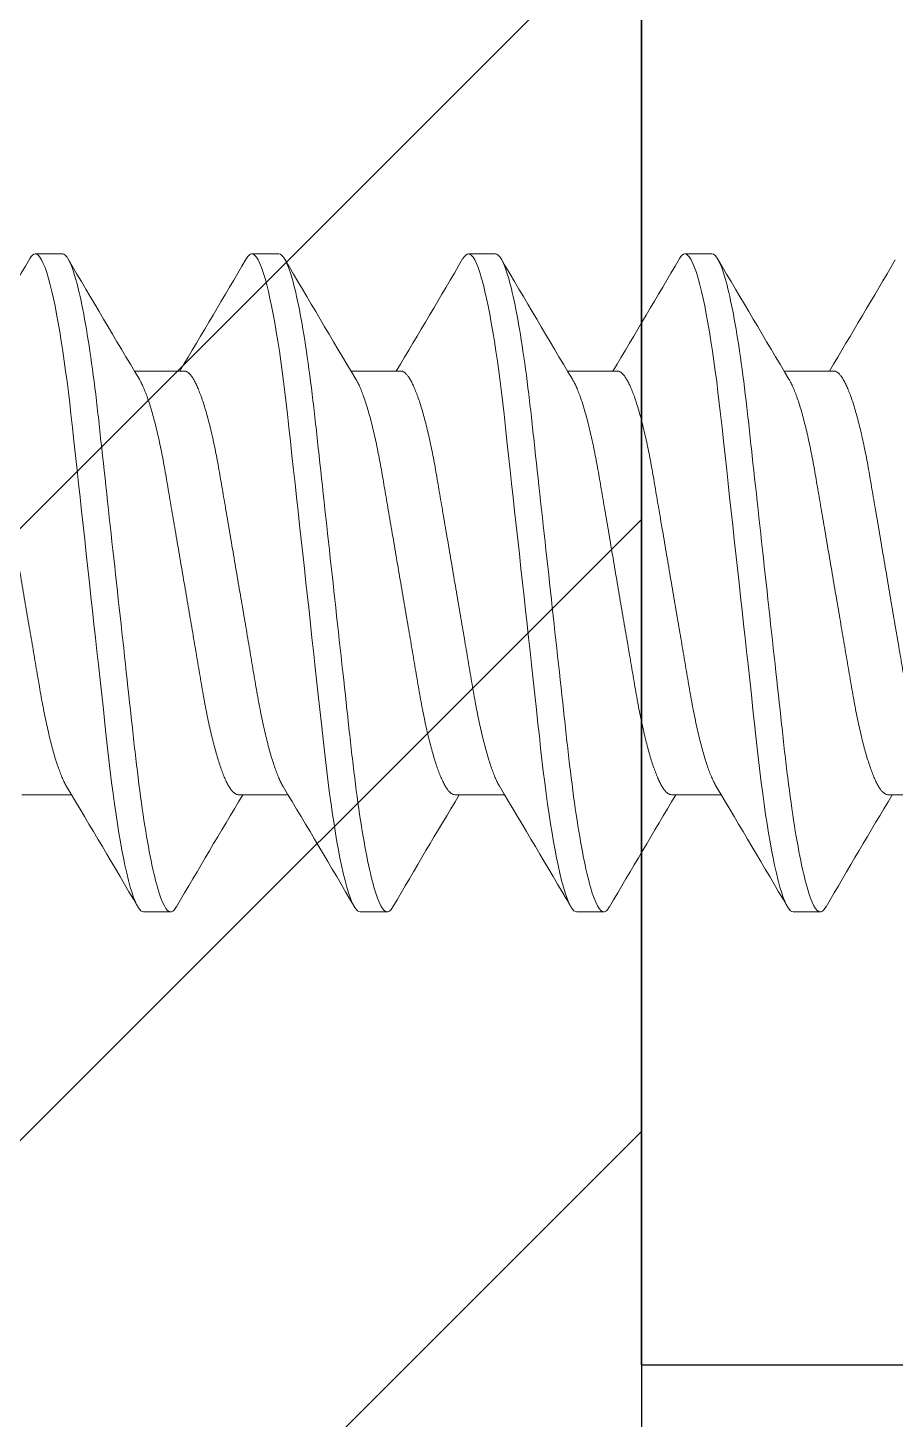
# Model space of a CAD drawing. Extents: x -23 to 190, y -172 to 85.
# Drawn here: x 9.8104 to 10.0607, y 52.4502 to 52.852 of the extents above; entities that cross this region are included whole.
import ezdxf

# ---------------------------------------------------------------- set-up
doc = ezdxf.new("R2010")
doc.units = 0
doc.header["$MEASUREMENT"] = 0
doc.layers.get('0').update_dxf_attribs({"linetype": 'CONTINUOUS'})
for name, color, linetype in [('Ballons', 7, 'CONTINUOUS'), ('GLASS', 7, 'CONTINUOUS'), ('SETTING BLOCKS', 7, 'CONTINUOUS'), ('TEXT', 7, 'CONTINUOUS')]:
    doc.layers.add(name, color=color, linetype=linetype)

# ---------------------------------------------------------------- blocks, each defined once
blk = doc.blocks.new('A$C3BF656AD')
at = {"layer": 'SETTING BLOCKS'}
h = blk.add_hatch(dxfattribs=at)
h.set_pattern_fill('ANSI31', color=256, scale=0.25, angle=90, style=0)
h.set_pattern_definition([(135, (0.820812, -8.054306), (-0.02209709, -0.02209709), [])])
h.paths.add_polyline_path([(0, 0.0625), (0.25, 0.0625), (0.25, 0.1095), (0, 0.1095)])
blk.add_lwpolyline([(0, 0.0625), (0, 0.1095), (0.25, 0.1095), (0.25, 0.0625)], close=True, dxfattribs=at)
blk = doc.blocks.new('no 10 1 in')
at = {"color": 7, "linetype": 'Continuous', "lineweight": 15}
for p, q in [((55.74545, 25.67204), (55.73764, 25.67204)), ((55.80795, 25.67204), (55.80014, 25.67204)), ((55.87045, 25.67204), (55.86264, 25.67204)), ((55.93295, 25.67204), (55.92514, 25.67204)), ((55.78061, 25.63821), (55.76625, 25.63821)), ((55.84311, 25.63821), (55.82875, 25.63821)), ((55.90561, 25.63821), (55.89125, 25.63821)), ((55.96811, 25.63821), (55.95375, 25.63821)), ((55.73373, 25.51587), (55.74809, 25.51587)), ((55.79623, 25.51587), (55.81059, 25.51587)), ((55.85873, 25.51587), (55.87309, 25.51587)), ((55.92123, 25.51587), (55.93559, 25.51587)), ((55.98373, 25.51587), (55.99809, 25.51587)), ((55.76889, 25.48204), (55.7767, 25.48204)), ((55.83139, 25.48204), (55.8392, 25.48204)), ((55.89389, 25.48204), (55.9017, 25.48204)), ((55.95639, 25.48204), (55.9642, 25.48204))]:
    blk.add_line(p, q, dxfattribs=at)
at = {"color": 7, "linetype": 'Continuous', "lineweight": 15, "flags": 128}
for points in [[(55.73597, 25.67055), (55.73605, 25.6707), (55.73647, 25.67129), (55.73687, 25.67171), (55.73726, 25.67196), (55.73764, 25.67204), (55.73807, 25.67194), (55.73852, 25.67161), (55.73898, 25.67107), (55.73946, 25.67029), (55.73995, 25.66928), (55.74044, 25.66807), (55.74094, 25.66663), (55.74145, 25.66496), (55.74196, 25.66308), (55.74242, 25.66122), (55.74288, 25.65919), (55.74334, 25.657), (55.74379, 25.65466), (55.74425, 25.65217), (55.7447, 25.64954), (55.74515, 25.64679), (55.74559, 25.64391), (55.746, 25.64108), (55.7464, 25.63816), (55.7468, 25.63515), (55.74718, 25.63208), (55.74756, 25.62895), (55.74792, 25.62576), (55.74834, 25.62193), (55.74878, 25.61796), (55.74923, 25.61385), (55.74969, 25.60963), (55.75012, 25.60576), (55.75055, 25.60181), (55.75099, 25.59779), (55.75144, 25.59371), (55.75189, 25.58959), (55.75234, 25.58543), (55.7528, 25.58124), (55.75326, 25.57704), (55.7537, 25.57305), (55.75414, 25.56907), (55.75457, 25.56512), (55.755, 25.56119), (55.75543, 25.5573), (55.75585, 25.55347), (55.75634, 25.54903), (55.75681, 25.54468), (55.75728, 25.54045), (55.75773, 25.53634), (55.75812, 25.53278), (55.7585, 25.52934), (55.75887, 25.52597), (55.75927, 25.52266), (55.75967, 25.51941), (55.76008, 25.51624), (55.76051, 25.51316), (55.76094, 25.51018), (55.76136, 25.50744), (55.76178, 25.50481), (55.76221, 25.5023), (55.76264, 25.49991), (55.76308, 25.49766), (55.76352, 25.49553), (55.76403, 25.49322), (55.76455, 25.49111), (55.76506, 25.48922), (55.76556, 25.48754), (55.76601, 25.48623), (55.76645, 25.48511), (55.76688, 25.48416), (55.7673, 25.48339), (55.76772, 25.48279), (55.76812, 25.48237), (55.76851, 25.48213), (55.76889, 25.48204), (55.76889, 25.48204)], [(55.79847, 25.67055), (55.79855, 25.6707), (55.79897, 25.67129), (55.79937, 25.67171), (55.79976, 25.67196), (55.80014, 25.67204), (55.80057, 25.67194), (55.80102, 25.67161), (55.80148, 25.67107), (55.80196, 25.67029), (55.80245, 25.66928), (55.80294, 25.66807), (55.80344, 25.66663), (55.80395, 25.66496), (55.80446, 25.66308), (55.80492, 25.66122), (55.80538, 25.65919), (55.80584, 25.657), (55.80629, 25.65466), (55.80675, 25.65217), (55.8072, 25.64954), (55.80765, 25.64679), (55.80809, 25.64391), (55.8085, 25.64108), (55.8089, 25.63816), (55.8093, 25.63515), (55.80968, 25.63208), (55.81006, 25.62895), (55.81042, 25.62576), (55.81084, 25.62193), (55.81128, 25.61796), (55.81173, 25.61385), (55.81219, 25.60963), (55.81262, 25.60576), (55.81305, 25.60181), (55.81349, 25.59779), (55.81394, 25.59371), (55.81439, 25.58959), (55.81484, 25.58543), (55.8153, 25.58124), (55.81576, 25.57704), (55.8162, 25.57305), (55.81664, 25.56907), (55.81707, 25.56512), (55.8175, 25.56119), (55.81793, 25.5573), (55.81835, 25.55347), (55.81884, 25.54903), (55.81931, 25.54468), (55.81978, 25.54045), (55.82023, 25.53634), (55.82062, 25.53278), (55.821, 25.52934), (55.82137, 25.52597), (55.82177, 25.52266), (55.82217, 25.51941), (55.82258, 25.51624), (55.82301, 25.51316), (55.82344, 25.51018), (55.82386, 25.50744), (55.82428, 25.50481), (55.82471, 25.5023), (55.82514, 25.49991), (55.82558, 25.49766), (55.82602, 25.49553), (55.82653, 25.49322), (55.82705, 25.49111), (55.82756, 25.48922), (55.82806, 25.48754), (55.82851, 25.48623), (55.82895, 25.48511), (55.82938, 25.48416), (55.8298, 25.48339), (55.83022, 25.48279), (55.83062, 25.48237), (55.83101, 25.48213), (55.83139, 25.48204), (55.83139, 25.48204)], [(55.86097, 25.67055), (55.86105, 25.6707), (55.86147, 25.67129), (55.86187, 25.67171), (55.86226, 25.67196), (55.86264, 25.67204), (55.86307, 25.67194), (55.86352, 25.67161), (55.86398, 25.67107), (55.86446, 25.67029), (55.86495, 25.66928), (55.86544, 25.66807), (55.86594, 25.66663), (55.86645, 25.66496), (55.86696, 25.66308), (55.86742, 25.66122), (55.86788, 25.65919), (55.86834, 25.657), (55.86879, 25.65466), (55.86925, 25.65217), (55.8697, 25.64954), (55.87015, 25.64679), (55.87059, 25.64391), (55.871, 25.64108), (55.8714, 25.63816), (55.8718, 25.63515), (55.87218, 25.63208), (55.87256, 25.62895), (55.87292, 25.62576), (55.87334, 25.62193), (55.87378, 25.61796), (55.87423, 25.61385), (55.87469, 25.60963), (55.87512, 25.60576), (55.87555, 25.60181), (55.87599, 25.59779), (55.87644, 25.59371), (55.87689, 25.58959), (55.87735, 25.58543), (55.8778, 25.58124), (55.87826, 25.57704), (55.8787, 25.57305), (55.87914, 25.56907), (55.87957, 25.56512), (55.88, 25.56119), (55.88043, 25.5573), (55.88085, 25.55347), (55.88134, 25.54903), (55.88181, 25.54468), (55.88228, 25.54045), (55.88273, 25.53634), (55.88312, 25.53278), (55.8835, 25.52934), (55.88387, 25.52597), (55.88427, 25.52266), (55.88467, 25.51941), (55.88508, 25.51624), (55.88551, 25.51316), (55.88594, 25.51018), (55.88636, 25.50744), (55.88678, 25.50481), (55.88721, 25.5023), (55.88764, 25.49991), (55.88808, 25.49766), (55.88852, 25.49553), (55.88903, 25.49322), (55.88955, 25.49111), (55.89006, 25.48922), (55.89056, 25.48754), (55.89101, 25.48623), (55.89145, 25.48511), (55.89188, 25.48416), (55.8923, 25.48339), (55.89272, 25.48279), (55.89312, 25.48237), (55.89351, 25.48213), (55.89389, 25.48204), (55.89389, 25.48204)], [(55.92347, 25.67055), (55.92355, 25.6707), (55.92397, 25.67129), (55.92437, 25.67171), (55.92476, 25.67196), (55.92514, 25.67204), (55.92557, 25.67194), (55.92602, 25.67161), (55.92648, 25.67107), (55.92696, 25.67029), (55.92745, 25.66928), (55.92794, 25.66807), (55.92844, 25.66663), (55.92895, 25.66496), (55.92946, 25.66308), (55.92992, 25.66122), (55.93038, 25.65919), (55.93084, 25.657), (55.93129, 25.65466), (55.93175, 25.65217), (55.9322, 25.64954), (55.93265, 25.64679), (55.93309, 25.64391), (55.9335, 25.64108), (55.9339, 25.63816), (55.9343, 25.63515), (55.93468, 25.63208), (55.93506, 25.62895), (55.93542, 25.62576), (55.93584, 25.62193), (55.93628, 25.61796), (55.93673, 25.61385), (55.93719, 25.60963), (55.93762, 25.60576), (55.93805, 25.60181), (55.93849, 25.59779), (55.93894, 25.59371), (55.93939, 25.58959), (55.93984, 25.58543), (55.9403, 25.58124), (55.94076, 25.57704), (55.9412, 25.57305), (55.94164, 25.56907), (55.94207, 25.56512), (55.9425, 25.56119), (55.94293, 25.5573), (55.94335, 25.55347), (55.94384, 25.54903), (55.94431, 25.54468), (55.94478, 25.54045), (55.94523, 25.53634), (55.94562, 25.53278), (55.946, 25.52934), (55.94637, 25.52597), (55.94677, 25.52266), (55.94717, 25.51941), (55.94758, 25.51624), (55.94801, 25.51316), (55.94844, 25.51018), (55.94886, 25.50744), (55.94928, 25.50481), (55.94971, 25.5023), (55.95014, 25.49991), (55.95058, 25.49766), (55.95102, 25.49553), (55.95153, 25.49322), (55.95205, 25.49111), (55.95256, 25.48922), (55.95306, 25.48754), (55.95351, 25.48623), (55.95395, 25.48511), (55.95438, 25.48416), (55.9548, 25.48339), (55.95522, 25.48279), (55.95562, 25.48237), (55.95601, 25.48213), (55.95639, 25.48204), (55.95639, 25.48204)]]:
    blk.add_lwpolyline(points, dxfattribs=at)
at = {"color": 7, "linetype": 'Continuous', "lineweight": 15}
for centre, radius, start, end in [((52.12977, 27.78144), 4.17858, 329.1422, 329.65754), ((59.23435, 27.71143), 4.04053, 210.33792, 210.90988), ((52.19381, 27.78053), 4.17679, 329.14209, 329.65765), ((59.2953, 27.71052), 4.03873, 210.33784, 210.91006), ((52.25722, 27.78), 4.17573, 329.14203, 329.65771), ((59.35735, 27.71025), 4.03821, 210.33772, 210.91), ((52.31931, 27.78024), 4.17621, 329.14196, 329.65759), ((59.42176, 27.71139), 4.04043, 210.33796, 210.90994), ((52.39346, 27.77331), 4.16266, 329.14166, 329.65463), ((52.28233, 23.44403), 4.03782, 30.33773, 30.91008), ((59.38173, 23.37432), 4.17528, 149.142, 149.65774), ((52.34241, 23.4426), 4.04064, 30.33798, 30.90992), ((59.4507, 23.3705), 4.18279, 149.14246, 149.65728), ((52.40682, 23.44374), 4.03841, 30.33773, 30.90999), ((59.5083, 23.37339), 4.1771, 149.14211, 149.65763), ((52.47033, 23.44433), 4.03724, 30.33774, 30.91016), ((59.56766, 23.37525), 4.17346, 149.14189, 149.65785)]:
    blk.add_arc(centre, radius, start, end, dxfattribs=at)
for points, knots in [([(55.74545, 25.67204), (55.74658, 25.67204), (55.74789, 25.66973), (55.75065, 25.6601), (55.75208, 25.65279), (55.75406, 25.63947), (55.7547, 25.63465), (55.75588, 25.62461), (55.75643, 25.61939), (55.75829, 25.60246), (55.75968, 25.58977), (55.76247, 25.56432), (55.76386, 25.55163), (55.76572, 25.5347), (55.76627, 25.52948), (55.76746, 25.51943), (55.76809, 25.51462), (55.77007, 25.50129), (55.77151, 25.49399), (55.77426, 25.48436), (55.77557, 25.48204), (55.7767, 25.48204)], [0, 0, 0, 0, 0.125, 0.125, 0.25, 0.25, 0.3125, 0.3125, 0.375, 0.375, 0.5, 0.5, 0.625, 0.625, 0.6875, 0.6875, 0.75, 0.75, 0.875, 0.875, 1, 1, 1, 1]), ([(55.80795, 25.67204), (55.80908, 25.67204), (55.81039, 25.66973), (55.81315, 25.6601), (55.81458, 25.65279), (55.81656, 25.63947), (55.8172, 25.63465), (55.81838, 25.62461), (55.81893, 25.61939), (55.82079, 25.60246), (55.82218, 25.58977), (55.82497, 25.56432), (55.82636, 25.55163), (55.82822, 25.5347), (55.82877, 25.52948), (55.82996, 25.51943), (55.83059, 25.51462), (55.83257, 25.50129), (55.83401, 25.49399), (55.83676, 25.48436), (55.83807, 25.48204), (55.8392, 25.48204)], [0, 0, 0, 0, 0.125, 0.125, 0.25, 0.25, 0.3125, 0.3125, 0.375, 0.375, 0.5, 0.5, 0.625, 0.625, 0.6875, 0.6875, 0.75, 0.75, 0.875, 0.875, 1, 1, 1, 1]), ([(55.87045, 25.67204), (55.87158, 25.67204), (55.87289, 25.66973), (55.87565, 25.6601), (55.87708, 25.65279), (55.87906, 25.63947), (55.8797, 25.63465), (55.88088, 25.62461), (55.88143, 25.61939), (55.88329, 25.60246), (55.88468, 25.58977), (55.88747, 25.56432), (55.88886, 25.55163), (55.89072, 25.5347), (55.89127, 25.52948), (55.89246, 25.51943), (55.89309, 25.51462), (55.89507, 25.50129), (55.89651, 25.49399), (55.89926, 25.48436), (55.90057, 25.48204), (55.9017, 25.48204)], [0, 0, 0, 0, 0.125, 0.125, 0.25, 0.25, 0.3125, 0.3125, 0.375, 0.375, 0.5, 0.5, 0.625, 0.625, 0.6875, 0.6875, 0.75, 0.75, 0.875, 0.875, 1, 1, 1, 1]), ([(55.93295, 25.67204), (55.93408, 25.67204), (55.93539, 25.66973), (55.93815, 25.6601), (55.93958, 25.65279), (55.94156, 25.63947), (55.9422, 25.63465), (55.94338, 25.62461), (55.94393, 25.61939), (55.94579, 25.60246), (55.94718, 25.58977), (55.94997, 25.56432), (55.95136, 25.55163), (55.95322, 25.5347), (55.95377, 25.52948), (55.95496, 25.51943), (55.95559, 25.51462), (55.95757, 25.50129), (55.95901, 25.49399), (55.96176, 25.48436), (55.96307, 25.48204), (55.9642, 25.48204)], [0, 0, 0, 0, 0.125, 0.125, 0.25, 0.25, 0.3125, 0.3125, 0.375, 0.375, 0.5, 0.5, 0.625, 0.625, 0.6875, 0.6875, 0.75, 0.75, 0.875, 0.875, 1, 1, 1, 1]), ([(55.71811, 25.63821), (55.71827, 25.6382), (55.71859, 25.63816), (55.7191, 25.63789), (55.71962, 25.63746), (55.72016, 25.63683), (55.72071, 25.63602), (55.72127, 25.63502), (55.72184, 25.63384), (55.72243, 25.63245), (55.72304, 25.63085), (55.72365, 25.62904), (55.72426, 25.62705), (55.72487, 25.62489), (55.72547, 25.62258), (55.72605, 25.62017), (55.72661, 25.61767), (55.72714, 25.61512), (55.72766, 25.61247), (55.72816, 25.60976), (55.72864, 25.60697), (55.72913, 25.60409), (55.72963, 25.60111), (55.73017, 25.59797), (55.73073, 25.59469), (55.73131, 25.59127), (55.73191, 25.58778), (55.73251, 25.58423), (55.73312, 25.58065), (55.73372, 25.5771), (55.73432, 25.5736), (55.7349, 25.57018), (55.73548, 25.56679), (55.73605, 25.56345), (55.73661, 25.56017), (55.73715, 25.55696), (55.73768, 25.55385), (55.7382, 25.55079), (55.73871, 25.54779), (55.73921, 25.54485), (55.73973, 25.54199), (55.74027, 25.53922), (55.74083, 25.53653), (55.7414, 25.534), (55.74197, 25.53162), (55.74254, 25.5294), (55.74312, 25.52732), (55.7437, 25.5254), (55.74429, 25.52363), (55.74487, 25.52204), (55.74546, 25.52062), (55.74604, 25.51938), (55.74645, 25.51859), (55.74666, 25.51826), (55.74668, 25.51824)], [0, 0, 0, 0, 0.018425, 0.037098, 0.055995, 0.075092, 0.094361, 0.113774, 0.1333, 0.152908, 0.173502, 0.194114, 0.214705, 0.235238, 0.255675, 0.275982, 0.295213, 0.314265, 0.333111, 0.351727, 0.370105, 0.388591, 0.407319, 0.426267, 0.446323, 0.466559, 0.486941, 0.507436, 0.528005, 0.548612, 0.568283, 0.587921, 0.607494, 0.626969, 0.646317, 0.665508, 0.684513, 0.703307, 0.722741, 0.74198, 0.761439, 0.781155, 0.801099, 0.821241, 0.840622, 0.860124, 0.879715, 0.899364, 0.919038, 0.938704, 0.95833, 0.977882, 0.998253, 1, 1, 1, 1]), ([(55.76767, 25.63584), (55.76783, 25.63557), (55.76817, 25.63497), (55.76872, 25.63383), (55.76931, 25.63245), (55.76991, 25.63085), (55.77053, 25.62904), (55.77114, 25.62705), (55.77175, 25.62489), (55.77234, 25.62258), (55.77292, 25.62017), (55.77348, 25.61767), (55.77402, 25.61512), (55.77453, 25.61247), (55.77503, 25.60976), (55.77551, 25.60697), (55.776, 25.60409), (55.77651, 25.60111), (55.77704, 25.59797), (55.7776, 25.59469), (55.77819, 25.59127), (55.77878, 25.58778), (55.77938, 25.58423), (55.77999, 25.58065), (55.7806, 25.5771), (55.78119, 25.5736), (55.78178, 25.57018), (55.78235, 25.56679), (55.78292, 25.56345), (55.78348, 25.56017), (55.78403, 25.55696), (55.78456, 25.55385), (55.78508, 25.55079), (55.78559, 25.54779), (55.78609, 25.54485), (55.78661, 25.54199), (55.78715, 25.53922), (55.78771, 25.53653), (55.78827, 25.534), (55.78884, 25.53162), (55.78942, 25.5294), (55.78999, 25.52732), (55.79058, 25.5254), (55.79116, 25.52364), (55.79175, 25.52204), (55.79233, 25.52062), (55.79292, 25.51937), (55.7935, 25.51829), (55.79408, 25.51739), (55.79465, 25.51671), (55.7952, 25.51622), (55.79573, 25.51593), (55.79606, 25.51589), (55.79623, 25.51587)], [0, 0, 0, 0, 0.016551, 0.036076, 0.055684, 0.076279, 0.09689, 0.117481, 0.138014, 0.158452, 0.178759, 0.19799, 0.217041, 0.235888, 0.254503, 0.272882, 0.291368, 0.310096, 0.329043, 0.349099, 0.369335, 0.389718, 0.410212, 0.430781, 0.451388, 0.471059, 0.490697, 0.51027, 0.529746, 0.549094, 0.568285, 0.58729, 0.606083, 0.625518, 0.644756, 0.664216, 0.683932, 0.703876, 0.724018, 0.743399, 0.7629, 0.782492, 0.802141, 0.821815, 0.841481, 0.861106, 0.880659, 0.90103, 0.921251, 0.941289, 0.961112, 0.980691, 1, 1, 1, 1]), ([(55.78061, 25.63821), (55.78077, 25.6382), (55.78109, 25.63816), (55.7816, 25.63789), (55.78212, 25.63746), (55.78266, 25.63683), (55.78321, 25.63602), (55.78377, 25.63502), (55.78434, 25.63384), (55.78493, 25.63245), (55.78554, 25.63085), (55.78615, 25.62904), (55.78676, 25.62705), (55.78737, 25.62489), (55.78797, 25.62258), (55.78855, 25.62017), (55.78911, 25.61767), (55.78964, 25.61512), (55.79016, 25.61247), (55.79066, 25.60976), (55.79114, 25.60697), (55.79163, 25.60409), (55.79213, 25.60111), (55.79267, 25.59797), (55.79323, 25.59469), (55.79381, 25.59127), (55.79441, 25.58778), (55.79501, 25.58423), (55.79562, 25.58065), (55.79622, 25.5771), (55.79682, 25.5736), (55.7974, 25.57018), (55.79798, 25.56679), (55.79855, 25.56345), (55.79911, 25.56017), (55.79965, 25.55696), (55.80018, 25.55385), (55.8007, 25.55079), (55.80121, 25.54779), (55.80171, 25.54485), (55.80223, 25.54199), (55.80277, 25.53922), (55.80333, 25.53653), (55.8039, 25.534), (55.80447, 25.53162), (55.80504, 25.5294), (55.80562, 25.52732), (55.8062, 25.5254), (55.80679, 25.52363), (55.80737, 25.52204), (55.80796, 25.52062), (55.80854, 25.51938), (55.80895, 25.51859), (55.80916, 25.51826), (55.80918, 25.51824)], [0, 0, 0, 0, 0.018425, 0.037098, 0.055995, 0.075092, 0.094361, 0.113774, 0.1333, 0.152908, 0.173502, 0.194114, 0.214705, 0.235238, 0.255675, 0.275982, 0.295213, 0.314265, 0.333111, 0.351727, 0.370105, 0.388591, 0.407319, 0.426267, 0.446323, 0.466559, 0.486941, 0.507436, 0.528005, 0.548612, 0.568283, 0.587921, 0.607494, 0.626969, 0.646317, 0.665508, 0.684513, 0.703307, 0.722741, 0.74198, 0.761439, 0.781155, 0.801099, 0.821241, 0.840622, 0.860124, 0.879715, 0.899364, 0.919038, 0.938704, 0.95833, 0.977882, 0.998253, 1, 1, 1, 1]), ([(55.83017, 25.63584), (55.83033, 25.63557), (55.83067, 25.63497), (55.83122, 25.63383), (55.83181, 25.63245), (55.83241, 25.63085), (55.83303, 25.62904), (55.83364, 25.62705), (55.83425, 25.62489), (55.83484, 25.62258), (55.83542, 25.62017), (55.83598, 25.61767), (55.83652, 25.61512), (55.83703, 25.61247), (55.83753, 25.60976), (55.83801, 25.60697), (55.8385, 25.60409), (55.83901, 25.60111), (55.83954, 25.59797), (55.8401, 25.59469), (55.84069, 25.59127), (55.84128, 25.58778), (55.84188, 25.58423), (55.84249, 25.58065), (55.8431, 25.5771), (55.84369, 25.5736), (55.84428, 25.57018), (55.84485, 25.56679), (55.84542, 25.56345), (55.84598, 25.56017), (55.84653, 25.55696), (55.84706, 25.55385), (55.84758, 25.55079), (55.84809, 25.54779), (55.84859, 25.54485), (55.84911, 25.54199), (55.84965, 25.53922), (55.85021, 25.53653), (55.85077, 25.534), (55.85134, 25.53162), (55.85192, 25.5294), (55.85249, 25.52732), (55.85308, 25.5254), (55.85366, 25.52364), (55.85425, 25.52204), (55.85483, 25.52062), (55.85542, 25.51937), (55.856, 25.51829), (55.85658, 25.51739), (55.85715, 25.51671), (55.8577, 25.51622), (55.85823, 25.51593), (55.85856, 25.51589), (55.85873, 25.51587)], [0, 0, 0, 0, 0.016551, 0.036076, 0.055684, 0.076279, 0.09689, 0.117481, 0.138014, 0.158452, 0.178759, 0.19799, 0.217041, 0.235888, 0.254503, 0.272882, 0.291368, 0.310096, 0.329043, 0.349099, 0.369335, 0.389718, 0.410212, 0.430781, 0.451388, 0.471059, 0.490697, 0.51027, 0.529746, 0.549094, 0.568285, 0.58729, 0.606083, 0.625518, 0.644756, 0.664216, 0.683932, 0.703876, 0.724018, 0.743399, 0.7629, 0.782492, 0.802141, 0.821815, 0.841481, 0.861106, 0.880659, 0.90103, 0.921251, 0.941289, 0.961112, 0.980691, 1, 1, 1, 1]), ([(55.84311, 25.63821), (55.84327, 25.6382), (55.84359, 25.63816), (55.8441, 25.63789), (55.84462, 25.63746), (55.84516, 25.63683), (55.84571, 25.63602), (55.84627, 25.63502), (55.84684, 25.63384), (55.84743, 25.63245), (55.84804, 25.63085), (55.84865, 25.62904), (55.84926, 25.62705), (55.84987, 25.62489), (55.85047, 25.62258), (55.85105, 25.62017), (55.85161, 25.61767), (55.85214, 25.61512), (55.85266, 25.61247), (55.85316, 25.60976), (55.85364, 25.60697), (55.85413, 25.60409), (55.85463, 25.60111), (55.85517, 25.59797), (55.85573, 25.59469), (55.85631, 25.59127), (55.85691, 25.58778), (55.85751, 25.58423), (55.85812, 25.58065), (55.85872, 25.5771), (55.85932, 25.5736), (55.8599, 25.57018), (55.86048, 25.56679), (55.86105, 25.56345), (55.86161, 25.56017), (55.86215, 25.55696), (55.86268, 25.55385), (55.8632, 25.55079), (55.86371, 25.54779), (55.86421, 25.54485), (55.86473, 25.54199), (55.86527, 25.53922), (55.86583, 25.53653), (55.8664, 25.534), (55.86697, 25.53162), (55.86754, 25.5294), (55.86812, 25.52732), (55.8687, 25.5254), (55.86929, 25.52363), (55.86987, 25.52204), (55.87046, 25.52062), (55.87104, 25.51938), (55.87145, 25.51859), (55.87166, 25.51826), (55.87168, 25.51824)], [0, 0, 0, 0, 0.018425, 0.037098, 0.055995, 0.075092, 0.094361, 0.113774, 0.1333, 0.152908, 0.173502, 0.194114, 0.214705, 0.235238, 0.255675, 0.275982, 0.295213, 0.314265, 0.333111, 0.351727, 0.370105, 0.388591, 0.407319, 0.426267, 0.446322, 0.466559, 0.486941, 0.507436, 0.528005, 0.548612, 0.568283, 0.587921, 0.607494, 0.62697, 0.646317, 0.665508, 0.684513, 0.703307, 0.722741, 0.74198, 0.761439, 0.781155, 0.801099, 0.821241, 0.840622, 0.860124, 0.879715, 0.899364, 0.919038, 0.938704, 0.95833, 0.977882, 0.998253, 1, 1, 1, 1]), ([(55.89267, 25.63584), (55.89283, 25.63557), (55.89317, 25.63497), (55.89372, 25.63383), (55.89431, 25.63245), (55.89491, 25.63085), (55.89553, 25.62904), (55.89614, 25.62705), (55.89675, 25.62489), (55.89734, 25.62258), (55.89792, 25.62017), (55.89848, 25.61767), (55.89902, 25.61512), (55.89953, 25.61247), (55.90003, 25.60976), (55.90051, 25.60697), (55.901, 25.60409), (55.90151, 25.60111), (55.90204, 25.59797), (55.9026, 25.59469), (55.90319, 25.59127), (55.90378, 25.58778), (55.90438, 25.58423), (55.90499, 25.58065), (55.9056, 25.5771), (55.90619, 25.5736), (55.90678, 25.57018), (55.90735, 25.56679), (55.90792, 25.56345), (55.90848, 25.56017), (55.90903, 25.55696), (55.90956, 25.55385), (55.91008, 25.55079), (55.91059, 25.54779), (55.91109, 25.54485), (55.91161, 25.54199), (55.91215, 25.53922), (55.91271, 25.53653), (55.91327, 25.534), (55.91384, 25.53162), (55.91442, 25.5294), (55.91499, 25.52732), (55.91558, 25.5254), (55.91616, 25.52364), (55.91675, 25.52204), (55.91733, 25.52062), (55.91792, 25.51937), (55.9185, 25.51829), (55.91908, 25.51739), (55.91965, 25.51671), (55.9202, 25.51622), (55.92073, 25.51593), (55.92106, 25.51589), (55.92123, 25.51587)], [0, 0, 0, 0, 0.016551, 0.036076, 0.055684, 0.076279, 0.09689, 0.117481, 0.138014, 0.158452, 0.178759, 0.19799, 0.217041, 0.235888, 0.254503, 0.272881, 0.291368, 0.310096, 0.329043, 0.349099, 0.369335, 0.389718, 0.410212, 0.430781, 0.451388, 0.471059, 0.490697, 0.51027, 0.529746, 0.549094, 0.568285, 0.58729, 0.606083, 0.625518, 0.644756, 0.664216, 0.683932, 0.703876, 0.724018, 0.743399, 0.7629, 0.782492, 0.802141, 0.821815, 0.841481, 0.861106, 0.880659, 0.90103, 0.921251, 0.941289, 0.961112, 0.980691, 1, 1, 1, 1]), ([(55.90561, 25.63821), (55.90577, 25.6382), (55.90609, 25.63816), (55.9066, 25.63789), (55.90712, 25.63746), (55.90765, 25.63683), (55.90821, 25.63602), (55.90877, 25.63502), (55.90934, 25.63384), (55.90993, 25.63245), (55.91054, 25.63085), (55.91115, 25.62904), (55.91176, 25.62705), (55.91237, 25.62489), (55.91297, 25.62258), (55.91355, 25.62017), (55.91411, 25.61767), (55.91464, 25.61512), (55.91516, 25.61247), (55.91566, 25.60976), (55.91614, 25.60697), (55.91663, 25.60409), (55.91713, 25.60111), (55.91767, 25.59797), (55.91823, 25.59469), (55.91881, 25.59127), (55.91941, 25.58778), (55.92001, 25.58423), (55.92062, 25.58065), (55.92122, 25.5771), (55.92182, 25.5736), (55.9224, 25.57018), (55.92298, 25.56679), (55.92355, 25.56345), (55.92411, 25.56017), (55.92465, 25.55696), (55.92518, 25.55385), (55.9257, 25.55079), (55.92621, 25.54779), (55.92671, 25.54485), (55.92723, 25.54199), (55.92777, 25.53922), (55.92833, 25.53653), (55.9289, 25.534), (55.92947, 25.53162), (55.93004, 25.5294), (55.93062, 25.52732), (55.9312, 25.5254), (55.93179, 25.52363), (55.93237, 25.52204), (55.93296, 25.52062), (55.93354, 25.51938), (55.93395, 25.51859), (55.93416, 25.51826), (55.93418, 25.51824)], [0, 0, 0, 0, 0.018425, 0.037098, 0.055995, 0.075092, 0.094361, 0.113774, 0.1333, 0.152908, 0.173502, 0.194114, 0.214705, 0.235238, 0.255675, 0.275982, 0.295213, 0.314265, 0.333111, 0.351727, 0.370105, 0.388591, 0.407319, 0.426267, 0.446322, 0.466559, 0.486941, 0.507436, 0.528005, 0.548612, 0.568283, 0.587921, 0.607494, 0.626969, 0.646317, 0.665508, 0.684513, 0.703307, 0.722741, 0.74198, 0.761439, 0.781155, 0.801099, 0.821241, 0.840622, 0.860124, 0.879715, 0.899364, 0.919038, 0.938704, 0.95833, 0.977882, 0.998253, 1, 1, 1, 1]), ([(55.95517, 25.63584), (55.95533, 25.63557), (55.95567, 25.63497), (55.95622, 25.63383), (55.95681, 25.63245), (55.95741, 25.63085), (55.95803, 25.62904), (55.95864, 25.62705), (55.95925, 25.62489), (55.95984, 25.62258), (55.96042, 25.62017), (55.96098, 25.61767), (55.96152, 25.61512), (55.96203, 25.61247), (55.96253, 25.60976), (55.96301, 25.60697), (55.9635, 25.60409), (55.96401, 25.60111), (55.96454, 25.59797), (55.9651, 25.59469), (55.96569, 25.59127), (55.96628, 25.58778), (55.96688, 25.58423), (55.96749, 25.58065), (55.9681, 25.5771), (55.96869, 25.5736), (55.96928, 25.57018), (55.96985, 25.56679), (55.97042, 25.56345), (55.97098, 25.56017), (55.97153, 25.55696), (55.97206, 25.55385), (55.97258, 25.55079), (55.97309, 25.54779), (55.97359, 25.54485), (55.97411, 25.54199), (55.97465, 25.53922), (55.97521, 25.53653), (55.97577, 25.534), (55.97634, 25.53162), (55.97692, 25.5294), (55.97749, 25.52732), (55.97808, 25.5254), (55.97866, 25.52364), (55.97925, 25.52204), (55.97983, 25.52062), (55.98042, 25.51937), (55.981, 25.51829), (55.98158, 25.51739), (55.98215, 25.51671), (55.9827, 25.51622), (55.98323, 25.51593), (55.98356, 25.51589), (55.98373, 25.51587)], [0, 0, 0, 0, 0.016551, 0.036076, 0.055684, 0.076279, 0.09689, 0.117481, 0.138014, 0.158452, 0.178759, 0.19799, 0.217041, 0.235888, 0.254503, 0.272882, 0.291368, 0.310096, 0.329043, 0.349099, 0.369335, 0.389718, 0.410212, 0.430781, 0.451388, 0.471059, 0.490697, 0.51027, 0.529746, 0.549094, 0.568285, 0.58729, 0.606083, 0.625518, 0.644756, 0.664216, 0.683932, 0.703876, 0.724018, 0.743399, 0.7629, 0.782492, 0.802141, 0.821815, 0.841481, 0.861106, 0.880659, 0.90103, 0.921251, 0.941289, 0.961112, 0.980691, 1, 1, 1, 1]), ([(55.96811, 25.63821), (55.96827, 25.6382), (55.96859, 25.63816), (55.9691, 25.63789), (55.96962, 25.63746), (55.97016, 25.63683), (55.97071, 25.63602), (55.97127, 25.63502), (55.97184, 25.63384), (55.97243, 25.63245), (55.97304, 25.63085), (55.97365, 25.62904), (55.97426, 25.62705), (55.97487, 25.62489), (55.97547, 25.62258), (55.97605, 25.62017), (55.97661, 25.61767), (55.97714, 25.61512), (55.97766, 25.61247), (55.97816, 25.60976), (55.97864, 25.60697), (55.97913, 25.60409), (55.97963, 25.60111), (55.98017, 25.59797), (55.98073, 25.59469), (55.98131, 25.59127), (55.98191, 25.58778), (55.98251, 25.58423), (55.98312, 25.58065), (55.98372, 25.5771), (55.98432, 25.5736), (55.9849, 25.57018), (55.98548, 25.56679), (55.98605, 25.56345), (55.98661, 25.56017), (55.98715, 25.55696), (55.98768, 25.55385), (55.9882, 25.55079), (55.98871, 25.54779), (55.98921, 25.54485), (55.98973, 25.54199), (55.99027, 25.53922), (55.99083, 25.53653), (55.9914, 25.534), (55.99197, 25.53162), (55.99254, 25.5294), (55.99312, 25.52732), (55.9937, 25.5254), (55.99429, 25.52363), (55.99487, 25.52204), (55.99546, 25.52062), (55.99604, 25.51938), (55.99645, 25.51859), (55.99666, 25.51826), (55.99668, 25.51824)], [0, 0, 0, 0, 0.018425, 0.037098, 0.055995, 0.075092, 0.094361, 0.113774, 0.1333, 0.152908, 0.173502, 0.194114, 0.214705, 0.235237, 0.255675, 0.275982, 0.295213, 0.314265, 0.333111, 0.351727, 0.370105, 0.388591, 0.407319, 0.426267, 0.446323, 0.466559, 0.486941, 0.507436, 0.528005, 0.548612, 0.568283, 0.587921, 0.607494, 0.626969, 0.646317, 0.665508, 0.684513, 0.703307, 0.722741, 0.74198, 0.761439, 0.781155, 0.801099, 0.821241, 0.840622, 0.860124, 0.879715, 0.899364, 0.919038, 0.938704, 0.95833, 0.977882, 0.998253, 1, 1, 1, 1]), ([(55.7767, 25.48204), (55.77685, 25.48206), (55.77713, 25.4821), (55.77758, 25.48245), (55.778, 25.48291), (55.77826, 25.48336), (55.77837, 25.48355)], [0, 0, 0, 0, 0.267657, 0.538485, 0.812222, 1, 1, 1, 1]), ([(55.8392, 25.48204), (55.83935, 25.48206), (55.83963, 25.4821), (55.84008, 25.48245), (55.8405, 25.48291), (55.84076, 25.48336), (55.84087, 25.48355)], [0, 0, 0, 0, 0.2676562, 0.538485, 0.8122221, 1, 1, 1, 1]), ([(55.9017, 25.48204), (55.90185, 25.48206), (55.90213, 25.4821), (55.90258, 25.48245), (55.903, 25.48291), (55.90326, 25.48336), (55.90337, 25.48355)], [0, 0, 0, 0, 0.267657, 0.538485, 0.812223, 1, 1, 1, 1]), ([(55.9642, 25.48204), (55.96435, 25.48206), (55.96463, 25.4821), (55.96508, 25.48245), (55.9655, 25.48291), (55.96576, 25.48336), (55.96587, 25.48355)], [0, 0, 0, 0, 0.267657, 0.538485, 0.812222, 1, 1, 1, 1])]:
    blk.add_open_spline(points, degree=3, knots=knots, dxfattribs=at)

msp = doc.modelspace()

# ---------------------------------------------------------------- linework, layer by layer
at = {"layer": 'Ballons'}
for q in [(9.98747, 53.02847), (11.81779, 52.46597)]:
    msp.add_line((9.98747, 52.46597), q, dxfattribs=at)
at = {"layer": 'GLASS'}
for p, q in [((9.98747, 52.77745), (9.98747, 53.02745)), ((9.98747, 53.02745), (9.98747, 52.77745)), ((9.98747, 52.77745), (9.98747, 53.02745)), ((9.98747, 53.02745), (9.98747, 52.77745)), ((9.98747, 53.02745), (9.98747, 52.46597))]:
    msp.add_line(p, q, dxfattribs=at)

# ---------------------------------------------------------------- block references
at = {"layer": 'Ballons'}
msp.add_blockref('no 10 1 in', (-45.92511, 27.11467), dxfattribs=at)
at = {"layer": 'TEXT', "xscale": 4, "yscale": 4, "zscale": 4, "rotation": 270}
msp.add_blockref('A$C3BF656AD', (9.54947, 53.02745), dxfattribs=at)

doc.saveas('drawing.dxf')
